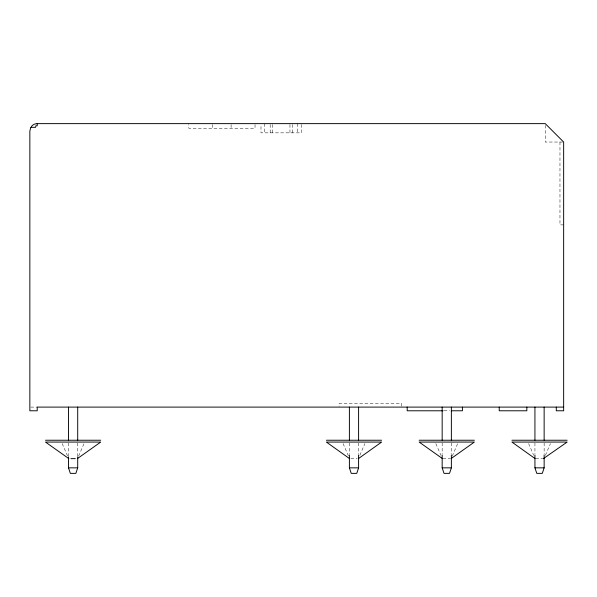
<?xml version="1.0" encoding="UTF-8"?>
<svg xmlns="http://www.w3.org/2000/svg" width="597" height="597" viewBox="0 0 597 597"><rect width="100%" height="100%" fill="white"/><g stroke="black" fill="none" stroke-linecap="round" stroke-linejoin="round"><path stroke-width="0.45" stroke-dasharray="2.98 2.24" d="M78.595 456.13L84.02 443.578M359.849 455.295L364.909 443.578M452.257 456.13L457.683 443.578M545.389 455.295L550.449 443.578M562.732 142.041L545.248 142.041L545.248 125.474M563.65 224.875L559.971 224.875L559.971 142.041M30.768 407.102L37.215 407.102M444.004 410.781L449.526 410.781M350.887 458.638L357.11 458.638M442.952 458.638L449.884 458.638M535.725 458.638L542.651 458.638M528.629 443.578L533.688 455.295M435.855 443.578L440.922 455.295M343.081 443.578L348.506 456.13M62.192 443.578L67.618 456.13M544.143 442.996L544.143 454.041M534.934 442.996L534.934 454.041M451.369 442.996L451.369 454.041M442.168 442.996L442.168 454.041M401.669 406.184L401.669 403.423L339.089 403.423L339.089 406.184M358.596 442.996L358.596 454.041M349.394 442.996L349.394 454.041M301.485 124.557L301.485 132.84L260.986 132.84L260.986 124.557M297.724 123.631L297.724 132.84M292.276 124.557L292.276 132.84M289.955 124.557L289.955 132.84M272.508 124.557L272.508 132.84M270.187 124.557L270.187 132.84M264.59 123.631L264.59 132.84M255.038 124.557L255.038 128.236L188.771 128.236L188.771 124.557M231.106 124.557L231.106 128.236M212.704 124.557L212.704 128.236M77.707 442.996L77.707 455.877M68.506 442.996L68.506 455.877"/><path stroke-width="0.9" d="M77.707 456.802L77.707 467.847L75.864 473.369L70.349 473.369L68.506 467.847L68.506 456.802M358.596 454.959L358.596 467.847L356.76 473.369L351.237 473.369L349.394 467.847L349.394 454.959M451.369 454.959L451.369 467.847L449.526 473.369L444.004 473.369L442.168 467.847L442.168 454.959M544.143 454.959L544.143 467.847L542.3 473.369L536.778 473.369L534.934 467.847L534.934 454.959M30.835 127.318L29.85 130.997L29.85 410.781L37.215 410.781L37.215 407.102L563.65 407.102M358.401 458.638L381.61 442.071L326.387 442.071L349.596 458.638M37.215 123.631L37.215 125.788L35.865 125.788L35.559 127.318L31.051 127.318L32.007 125.788A7.365 7.365 0 0 1 37.215 123.631L545.248 123.631L563.65 142.041L563.65 410.781L556.292 410.781L556.292 407.102M443.086 410.781L407.191 410.781L407.191 407.102M451.369 410.781L462.414 410.781L462.414 407.102M45.499 440.235L100.714 440.235M326.387 440.235L381.61 440.235M419.161 440.235L474.376 440.235M511.927 440.235L567.15 440.235M68.856 458.638L45.499 442.071L100.714 442.071L77.356 458.638M70.901 458.638L75.312 458.638M442.519 458.638L419.161 442.071L474.376 442.071L451.019 458.638M543.352 458.638L567.15 442.071L511.927 442.071L535.136 458.638M68.506 467.847L77.707 467.847M349.394 467.847L358.596 467.847M442.168 467.847L451.369 467.847M534.934 467.847L544.143 467.847M544.143 407.102L544.143 440.235M534.934 407.102L534.934 440.235M526.838 407.102L526.838 410.781L499.226 410.781L499.226 407.102M451.369 407.102L451.369 440.235M442.168 407.102L442.168 440.235M358.596 407.102L358.596 440.235M349.394 407.102L349.394 440.235M77.707 407.102L77.707 440.235M68.506 407.102L68.506 440.235"/></g></svg>
